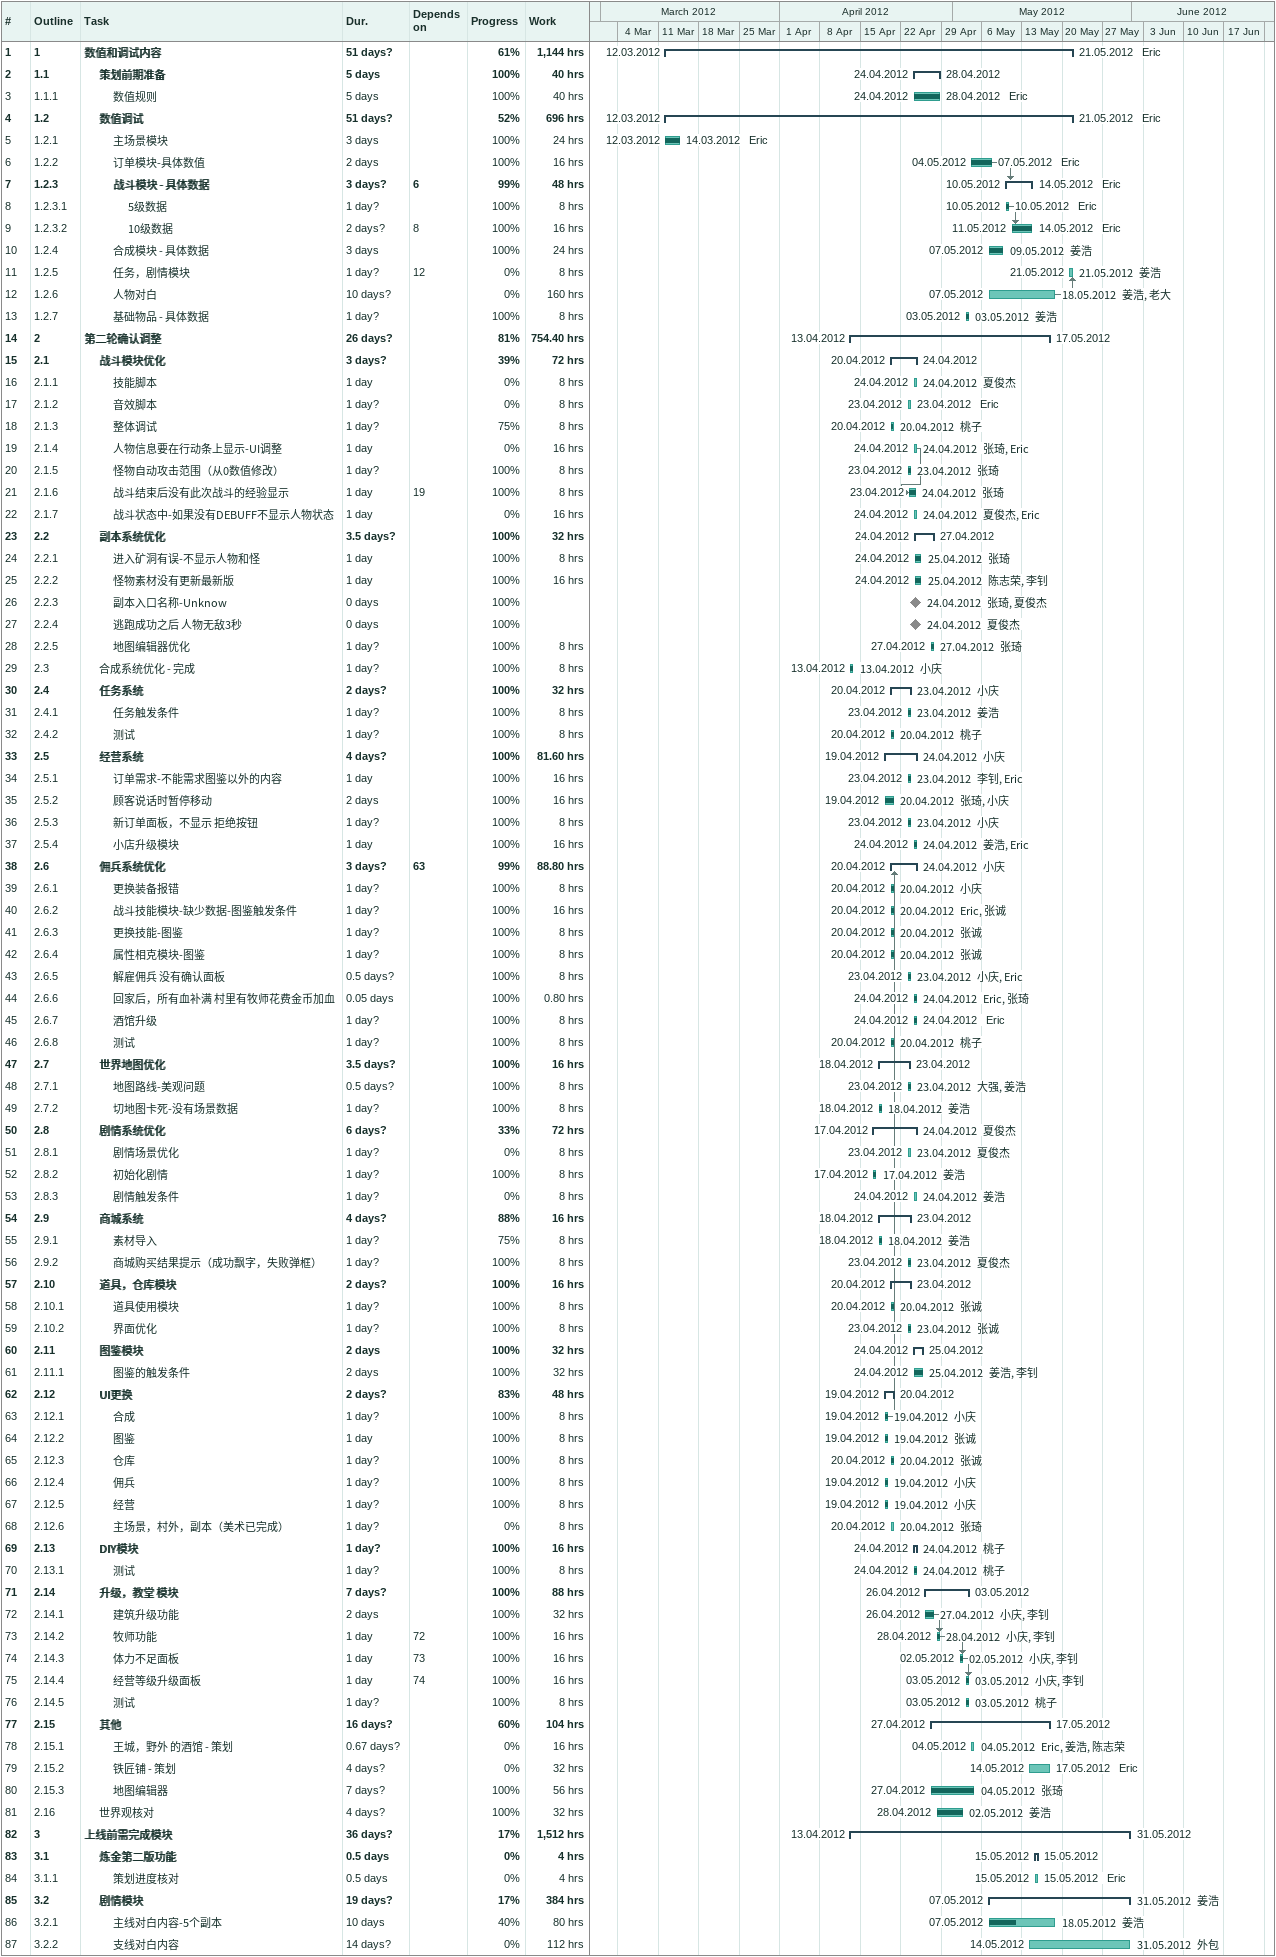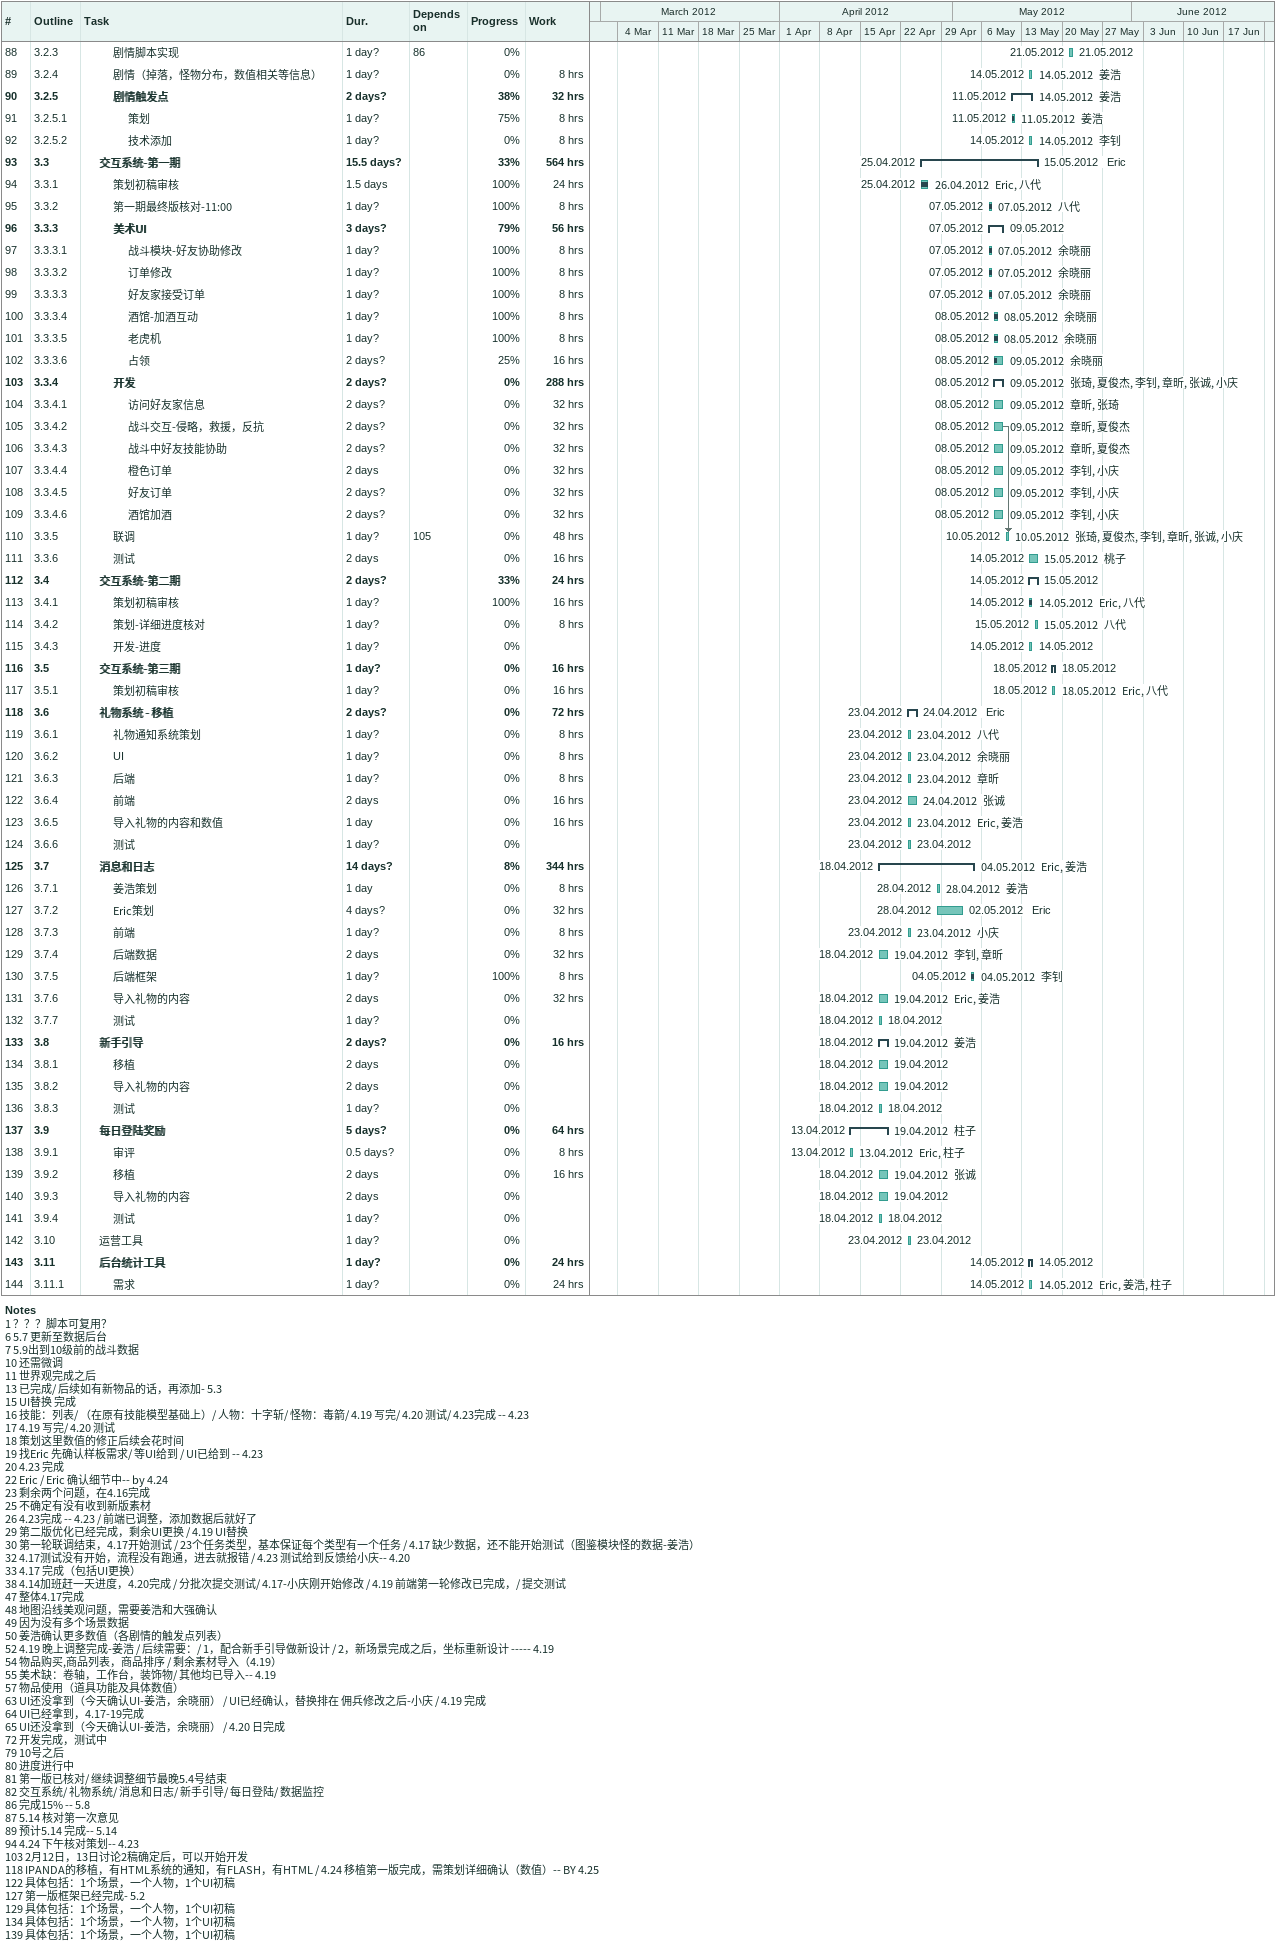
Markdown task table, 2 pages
| ID | WBS | Task | Duration | Start | Finish | Predecessors | Resources | % complete | Work (h) |
|---|---|---|---|---|---|---|---|---|---|
| 1 | 1 | **数值和调试内容** | 51d? | 2012-03-12 | 2012-05-21 |  | Eric | 61 | 1144 |
| 2 | 1.1 | **策划前期准备** | 5d | 2012-04-24 | 2012-04-28 |  |  | 100 | 40 |
| 3 | 1.1.1 | 数值规则 | 5d | 2012-04-24 | 2012-04-28 |  | Eric | 100 | 40 |
| 4 | 1.2 | **数值调试** | 51d? | 2012-03-12 | 2012-05-21 |  | Eric | 52 | 696 |
| 5 | 1.2.1 | 主场景模块 | 3d | 2012-03-12 | 2012-03-14 |  | Eric | 100 | 24 |
| 6 | 1.2.2 | 订单模块-具体数值 | 2d | 2012-05-04 | 2012-05-07 |  | Eric | 100 | 16 |
| 7 | 1.2.3 | **战斗模块 - 具体数据** | 3d? | 2012-05-10 | 2012-05-14 | 6 | Eric | 99 | 48 |
| 8 | 1.2.3.1 | 5级数据 | 1d? | 2012-05-10 | 2012-05-10 |  | Eric | 100 | 8 |
| 9 | 1.2.3.2 | 10级数据 | 2d? | 2012-05-11 | 2012-05-14 | 8 | Eric | 100 | 16 |
| 10 | 1.2.4 | 合成模块 - 具体数据 | 3d | 2012-05-07 | 2012-05-09 |  | 姜浩 | 100 | 24 |
| 11 | 1.2.5 | 任务，剧情模块 | 1d? | 2012-05-21 | 2012-05-21 | 12 | 姜浩 | 0 | 8 |
| 12 | 1.2.6 | 人物对白 | 10d? | 2012-05-07 | 2012-05-18 |  | 姜浩, 老大 | 0 | 160 |
| 13 | 1.2.7 | 基础物品 - 具体数据 | 1d? | 2012-05-03 | 2012-05-03 |  | 姜浩 | 100 | 8 |
| 14 | 2 | **第二轮确认调整** | 26d? | 2012-04-13 | 2012-05-17 |  |  | 81 | 754.40 |
| 15 | 2.1 | **战斗模块优化** | 3d? | 2012-04-20 | 2012-04-24 |  |  | 39 | 72 |
| 16 | 2.1.1 | 技能脚本 | 1d | 2012-04-24 | 2012-04-24 |  | 夏俊杰 | 0 | 8 |
| 17 | 2.1.2 | 音效脚本 | 1d? | 2012-04-23 | 2012-04-23 |  | Eric | 0 | 8 |
| 18 | 2.1.3 | 整体调试 | 1d? | 2012-04-20 | 2012-04-20 |  | 桃子 | 75 | 8 |
| 19 | 2.1.4 | 人物信息要在行动条上显示-UI调整 | 1d | 2012-04-24 | 2012-04-24 |  | 张琦, Eric | 0 | 16 |
| 20 | 2.1.5 | 怪物自动攻击范围（从0数值修改） | 1d? | 2012-04-23 | 2012-04-23 |  | 张琦 | 100 | 8 |
| 21 | 2.1.6 | 战斗结束后没有此次战斗的经验显示 | 1d | 2012-04-23 | 2012-04-24 | 19 | 张琦 | 100 | 8 |
| 22 | 2.1.7 | 战斗状态中-如果没有DEBUFF不显示人物状态 | 1d | 2012-04-24 | 2012-04-24 |  | 夏俊杰, Eric | 0 | 16 |
| 23 | 2.2 | **副本系统优化** | 3.5d? | 2012-04-24 | 2012-04-27 |  |  | 100 | 32 |
| 24 | 2.2.1 | 进入矿洞有误-不显示人物和怪 | 1d | 2012-04-24 | 2012-04-25 |  | 张琦 | 100 | 8 |
| 25 | 2.2.2 | 怪物素材没有更新最新版 | 1d | 2012-04-24 | 2012-04-25 |  | 陈志荣, 李钊 | 100 | 16 |
| 26 | 2.2.3 | 副本入口名称-Unknow | 0d | 2012-04-24 | 2012-04-24 |  | 张琦, 夏俊杰 | 100 |  |
| 27 | 2.2.4 | 逃跑成功之后 人物无敌3秒 | 0d | 2012-04-24 | 2012-04-24 |  | 夏俊杰 | 100 |  |
| 28 | 2.2.5 | 地图编辑器优化 | 1d? | 2012-04-27 | 2012-04-27 |  | 张琦 | 100 | 8 |
| 29 | 2.3 | 合成系统优化 - 完成 | 1d? | 2012-04-13 | 2012-04-13 |  | 小庆 | 100 | 8 |
| 30 | 2.4 | **任务系统** | 2d? | 2012-04-20 | 2012-04-23 |  | 小庆 | 100 | 32 |
| 31 | 2.4.1 | 任务触发条件 | 1d? | 2012-04-23 | 2012-04-23 |  | 姜浩 | 100 | 8 |
| 32 | 2.4.2 | 测试 | 1d? | 2012-04-20 | 2012-04-20 |  | 桃子 | 100 | 8 |
| 33 | 2.5 | **经营系统** | 4d? | 2012-04-19 | 2012-04-24 |  | 小庆 | 100 | 81.60 |
| 34 | 2.5.1 | 订单需求-不能需求图鉴以外的内容 | 1d | 2012-04-23 | 2012-04-23 |  | 李钊, Eric | 100 | 16 |
| 35 | 2.5.2 | 顾客说话时暂停移动 | 2d | 2012-04-19 | 2012-04-20 |  | 张琦, 小庆 | 100 | 16 |
| 36 | 2.5.3 | 新订单面板，不显示 拒绝按钮 | 1d? | 2012-04-23 | 2012-04-23 |  | 小庆 | 100 | 8 |
| 37 | 2.5.4 | 小店升级模块 | 1d | 2012-04-24 | 2012-04-24 |  | 姜浩, Eric | 100 | 16 |
| 38 | 2.6 | **佣兵系统优化** | 3d? | 2012-04-20 | 2012-04-24 | 63 | 小庆 | 99 | 88.80 |
| 39 | 2.6.1 | 更换装备报错 | 1d? | 2012-04-20 | 2012-04-20 |  | 小庆 | 100 | 8 |
| 40 | 2.6.2 | 战斗技能模块-缺少数据-图鉴触发条件 | 1d? | 2012-04-20 | 2012-04-20 |  | Eric, 张诚 | 100 | 16 |
| 41 | 2.6.3 | 更换技能-图鉴 | 1d? | 2012-04-20 | 2012-04-20 |  | 张诚 | 100 | 8 |
| 42 | 2.6.4 | 属性相克模块-图鉴 | 1d? | 2012-04-20 | 2012-04-20 |  | 张诚 | 100 | 8 |
| 43 | 2.6.5 | 解雇佣兵 没有确认面板 | 0.5d? | 2012-04-23 | 2012-04-23 |  | 小庆, Eric | 100 | 8 |
| 44 | 2.6.6 | 回家后，所有血补满 村里有牧师花费金币加血 | 0.05d | 2012-04-24 | 2012-04-24 |  | Eric, 张琦 | 100 | 0.80 |
| 45 | 2.6.7 | 酒馆升级 | 1d? | 2012-04-24 | 2012-04-24 |  | Eric | 100 | 8 |
| 46 | 2.6.8 | 测试 | 1d? | 2012-04-20 | 2012-04-20 |  | 桃子 | 100 | 8 |
| 47 | 2.7 | **世界地图优化** | 3.5d? | 2012-04-18 | 2012-04-23 |  |  | 100 | 16 |
| 48 | 2.7.1 | 地图路线-美观问题 | 0.5d? | 2012-04-23 | 2012-04-23 |  | 大强, 姜浩 | 100 | 8 |
| 49 | 2.7.2 | 切地图卡死-没有场景数据 | 1d? | 2012-04-18 | 2012-04-18 |  | 姜浩 | 100 | 8 |
| 50 | 2.8 | **剧情系统优化** | 6d? | 2012-04-17 | 2012-04-24 |  | 夏俊杰 | 33 | 72 |
| 51 | 2.8.1 | 剧情场景优化 | 1d? | 2012-04-23 | 2012-04-23 |  | 夏俊杰 | 0 | 8 |
| 52 | 2.8.2 | 初始化剧情 | 1d? | 2012-04-17 | 2012-04-17 |  | 姜浩 | 100 | 8 |
| 53 | 2.8.3 | 剧情触发条件 | 1d? | 2012-04-24 | 2012-04-24 |  | 姜浩 | 0 | 8 |
| 54 | 2.9 | **商城系统** | 4d? | 2012-04-18 | 2012-04-23 |  |  | 88 | 16 |
| 55 | 2.9.1 | 素材导入 | 1d? | 2012-04-18 | 2012-04-18 |  | 姜浩 | 75 | 8 |
| 56 | 2.9.2 | 商城购买结果提示（成功飘字，失败弹框） | 1d? | 2012-04-23 | 2012-04-23 |  | 夏俊杰 | 100 | 8 |
| 57 | 2.10 | **道具，仓库模块** | 2d? | 2012-04-20 | 2012-04-23 |  |  | 100 | 16 |
| 58 | 2.10.1 | 道具使用模块 | 1d? | 2012-04-20 | 2012-04-20 |  | 张诚 | 100 | 8 |
| 59 | 2.10.2 | 界面优化 | 1d? | 2012-04-23 | 2012-04-23 |  | 张诚 | 100 | 8 |
| 60 | 2.11 | **图鉴模块** | 2d | 2012-04-24 | 2012-04-25 |  |  | 100 | 32 |
| 61 | 2.11.1 | 图鉴的触发条件 | 2d | 2012-04-24 | 2012-04-25 |  | 姜浩, 李钊 | 100 | 32 |
| 62 | 2.12 | **UI更换** | 2d? | 2012-04-19 | 2012-04-20 |  |  | 83 | 48 |
| 63 | 2.12.1 | 合成 | 1d? | 2012-04-19 | 2012-04-19 |  | 小庆 | 100 | 8 |
| 64 | 2.12.2 | 图鉴 | 1d | 2012-04-19 | 2012-04-19 |  | 张诚 | 100 | 8 |
| 65 | 2.12.3 | 仓库 | 1d? | 2012-04-20 | 2012-04-20 |  | 张诚 | 100 | 8 |
| 66 | 2.12.4 | 佣兵 | 1d? | 2012-04-19 | 2012-04-19 |  | 小庆 | 100 | 8 |
| 67 | 2.12.5 | 经营 | 1d? | 2012-04-19 | 2012-04-19 |  | 小庆 | 100 | 8 |
| 68 | 2.12.6 | 主场景，村外，副本（美术已完成） | 1d? | 2012-04-20 | 2012-04-20 |  | 张琦 | 0 | 8 |
| 69 | 2.13 | **DIY模块** | 1d? | 2012-04-24 | 2012-04-24 |  | 桃子 | 100 | 16 |
| 70 | 2.13.1 | 测试 | 1d? | 2012-04-24 | 2012-04-24 |  | 桃子 | 100 | 8 |
| 71 | 2.14 | **升级，教堂 模块** | 7d? | 2012-04-26 | 2012-05-03 |  |  | 100 | 88 |
| 72 | 2.14.1 | 建筑升级功能 | 2d | 2012-04-26 | 2012-04-27 |  | 小庆, 李钊 | 100 | 32 |
| 73 | 2.14.2 | 牧师功能 | 1d | 2012-04-28 | 2012-04-28 | 72 | 小庆, 李钊 | 100 | 16 |
| 74 | 2.14.3 | 体力不足面板 | 1d | 2012-05-02 | 2012-05-02 | 73 | 小庆, 李钊 | 100 | 16 |
| 75 | 2.14.4 | 经营等级升级面板 | 1d | 2012-05-03 | 2012-05-03 | 74 | 小庆, 李钊 | 100 | 16 |
| 76 | 2.14.5 | 测试 | 1d? | 2012-05-03 | 2012-05-03 |  | 桃子 | 100 | 8 |
| 77 | 2.15 | **其他** | 16d? | 2012-04-27 | 2012-05-17 |  |  | 60 | 104 |
| 78 | 2.15.1 | 王城，野外 的酒馆 - 策划 | 0.67d? | 2012-05-04 | 2012-05-04 |  | Eric, 姜浩, 陈志荣 | 0 | 16 |
| 79 | 2.15.2 | 铁匠铺 - 策划 | 4d? | 2012-05-14 | 2012-05-17 |  | Eric | 0 | 32 |
| 80 | 2.15.3 | 地图编辑器 | 7d? | 2012-04-27 | 2012-05-04 |  | 张琦 | 100 | 56 |
| 81 | 2.16 | 世界观核对 | 4d? | 2012-04-28 | 2012-05-02 |  | 姜浩 | 100 | 32 |
| 82 | 3 | **上线前需完成模块** | 36d? | 2012-04-13 | 2012-05-31 |  |  | 17 | 1512 |
| 83 | 3.1 | **炼金第二版功能** | 0.5d | 2012-05-15 | 2012-05-15 |  |  | 0 | 4 |
| 84 | 3.1.1 | 策划进度核对 | 0.5d | 2012-05-15 | 2012-05-15 |  | Eric | 0 | 4 |
| 85 | 3.2 | **剧情模块** | 19d? | 2012-05-07 | 2012-05-31 |  | 姜浩 | 17 | 384 |
| 86 | 3.2.1 | 主线对白内容-5个副本 | 10d | 2012-05-07 | 2012-05-18 |  | 姜浩 | 40 | 80 |
| 87 | 3.2.2 | 支线对白内容 | 14d? | 2012-05-14 | 2012-05-31 |  | 外包 | 0 | 112 |
| 88 | 3.2.3 | 剧情脚本实现 | 1d? | 2012-05-21 | 2012-05-21 | 86 |  | 0 |  |
| 89 | 3.2.4 | 剧情（掉落，怪物分布，数值相关等信息） | 1d? | 2012-05-14 | 2012-05-14 |  | 姜浩 | 0 | 8 |
| 90 | 3.2.5 | **剧情触发点** | 2d? | 2012-05-11 | 2012-05-14 |  | 姜浩 | 38 | 32 |
| 91 | 3.2.5.1 | 策划 | 1d? | 2012-05-11 | 2012-05-11 |  | 姜浩 | 75 | 8 |
| 92 | 3.2.5.2 | 技术添加 | 1d? | 2012-05-14 | 2012-05-14 |  | 李钊 | 0 | 8 |
| 93 | 3.3 | **交互系统-第一期** | 15.5d? | 2012-04-25 | 2012-05-15 |  | Eric | 33 | 564 |
| 94 | 3.3.1 | 策划初稿审核 | 1.5d | 2012-04-25 | 2012-04-26 |  | Eric, 八代 | 100 | 24 |
| 95 | 3.3.2 | 第一期最终版核对-11:00 | 1d? | 2012-05-07 | 2012-05-07 |  | 八代 | 100 | 8 |
| 96 | 3.3.3 | **美术UI** | 3d? | 2012-05-07 | 2012-05-09 |  |  | 79 | 56 |
| 97 | 3.3.3.1 | 战斗模块-好友协助修改 | 1d? | 2012-05-07 | 2012-05-07 |  | 余晓丽 | 100 | 8 |
| 98 | 3.3.3.2 | 订单修改 | 1d? | 2012-05-07 | 2012-05-07 |  | 余晓丽 | 100 | 8 |
| 99 | 3.3.3.3 | 好友家接受订单 | 1d? | 2012-05-07 | 2012-05-07 |  | 余晓丽 | 100 | 8 |
| 100 | 3.3.3.4 | 酒馆-加酒互动 | 1d? | 2012-05-08 | 2012-05-08 |  | 余晓丽 | 100 | 8 |
| 101 | 3.3.3.5 | 老虎机 | 1d? | 2012-05-08 | 2012-05-08 |  | 余晓丽 | 100 | 8 |
| 102 | 3.3.3.6 | 占领 | 2d? | 2012-05-08 | 2012-05-09 |  | 余晓丽 | 25 | 16 |
| 103 | 3.3.4 | **开发** | 2d? | 2012-05-08 | 2012-05-09 |  | 张琦, 夏俊杰, 李钊, 章昕, 张诚, 小庆 | 0 | 288 |
| 104 | 3.3.4.1 | 访问好友家信息 | 2d? | 2012-05-08 | 2012-05-09 |  | 章昕, 张琦 | 0 | 32 |
| 105 | 3.3.4.2 | 战斗交互-侵略，救援，反抗 | 2d? | 2012-05-08 | 2012-05-09 |  | 章昕, 夏俊杰 | 0 | 32 |
| 106 | 3.3.4.3 | 战斗中好友技能协助 | 2d? | 2012-05-08 | 2012-05-09 |  | 章昕, 夏俊杰 | 0 | 32 |
| 107 | 3.3.4.4 | 橙色订单 | 2d | 2012-05-08 | 2012-05-09 |  | 李钊, 小庆 | 0 | 32 |
| 108 | 3.3.4.5 | 好友订单 | 2d? | 2012-05-08 | 2012-05-09 |  | 李钊, 小庆 | 0 | 32 |
| 109 | 3.3.4.6 | 酒馆加酒 | 2d? | 2012-05-08 | 2012-05-09 |  | 李钊, 小庆 | 0 | 32 |
| 110 | 3.3.5 | 联调 | 1d? | 2012-05-10 | 2012-05-10 | 105 | 张琦, 夏俊杰, 李钊, 章昕, 张诚, 小庆 | 0 | 48 |
| 111 | 3.3.6 | 测试 | 2d | 2012-05-14 | 2012-05-15 |  | 桃子 | 0 | 16 |
| 112 | 3.4 | **交互系统-第二期** | 2d? | 2012-05-14 | 2012-05-15 |  |  | 33 | 24 |
| 113 | 3.4.1 | 策划初稿审核 | 1d? | 2012-05-14 | 2012-05-14 |  | Eric, 八代 | 100 | 16 |
| 114 | 3.4.2 | 策划-详细进度核对 | 1d? | 2012-05-15 | 2012-05-15 |  | 八代 | 0 | 8 |
| 115 | 3.4.3 | 开发-进度 | 1d? | 2012-05-14 | 2012-05-14 |  |  | 0 |  |
| 116 | 3.5 | **交互系统-第三期** | 1d? | 2012-05-18 | 2012-05-18 |  |  | 0 | 16 |
| 117 | 3.5.1 | 策划初稿审核 | 1d? | 2012-05-18 | 2012-05-18 |  | Eric, 八代 | 0 | 16 |
| 118 | 3.6 | **礼物系统 - 移植** | 2d? | 2012-04-23 | 2012-04-24 |  | Eric | 0 | 72 |
| 119 | 3.6.1 | 礼物通知系统策划 | 1d? | 2012-04-23 | 2012-04-23 |  | 八代 | 0 | 8 |
| 120 | 3.6.2 | UI | 1d? | 2012-04-23 | 2012-04-23 |  | 余晓丽 | 0 | 8 |
| 121 | 3.6.3 | 后端 | 1d? | 2012-04-23 | 2012-04-23 |  | 章昕 | 0 | 8 |
| 122 | 3.6.4 | 前端 | 2d | 2012-04-23 | 2012-04-24 |  | 张诚 | 0 | 16 |
| 123 | 3.6.5 | 导入礼物的内容和数值 | 1d | 2012-04-23 | 2012-04-23 |  | Eric, 姜浩 | 0 | 16 |
| 124 | 3.6.6 | 测试 | 1d? | 2012-04-23 | 2012-04-23 |  |  | 0 |  |
| 125 | 3.7 | **消息和日志** | 14d? | 2012-04-18 | 2012-05-04 |  | Eric, 姜浩 | 8 | 344 |
| 126 | 3.7.1 | 姜浩策划 | 1d | 2012-04-28 | 2012-04-28 |  | 姜浩 | 0 | 8 |
| 127 | 3.7.2 | Eric策划 | 4d? | 2012-04-28 | 2012-05-02 |  | Eric | 0 | 32 |
| 128 | 3.7.3 | 前端 | 1d? | 2012-04-23 | 2012-04-23 |  | 小庆 | 0 | 8 |
| 129 | 3.7.4 | 后端数据 | 2d | 2012-04-18 | 2012-04-19 |  | 李钊, 章昕 | 0 | 32 |
| 130 | 3.7.5 | 后端框架 | 1d? | 2012-05-04 | 2012-05-04 |  | 李钊 | 100 | 8 |
| 131 | 3.7.6 | 导入礼物的内容 | 2d | 2012-04-18 | 2012-04-19 |  | Eric, 姜浩 | 0 | 32 |
| 132 | 3.7.7 | 测试 | 1d? | 2012-04-18 | 2012-04-18 |  |  | 0 |  |
| 133 | 3.8 | **新手引导** | 2d? | 2012-04-18 | 2012-04-19 |  | 姜浩 | 0 | 16 |
| 134 | 3.8.1 | 移植 | 2d | 2012-04-18 | 2012-04-19 |  |  | 0 |  |
| 135 | 3.8.2 | 导入礼物的内容 | 2d | 2012-04-18 | 2012-04-19 |  |  | 0 |  |
| 136 | 3.8.3 | 测试 | 1d? | 2012-04-18 | 2012-04-18 |  |  | 0 |  |
| 137 | 3.9 | **每日登陆奖励** | 5d? | 2012-04-13 | 2012-04-19 |  | 柱子 | 0 | 64 |
| 138 | 3.9.1 | 审评 | 0.5d? | 2012-04-13 | 2012-04-13 |  | Eric, 柱子 | 0 | 8 |
| 139 | 3.9.2 | 移植 | 2d | 2012-04-18 | 2012-04-19 |  | 张诚 | 0 | 16 |
| 140 | 3.9.3 | 导入礼物的内容 | 2d | 2012-04-18 | 2012-04-19 |  |  | 0 |  |
| 141 | 3.9.4 | 测试 | 1d? | 2012-04-18 | 2012-04-18 |  |  | 0 |  |
| 142 | 3.10 | 运营工具 | 1d? | 2012-04-23 | 2012-04-23 |  |  | 0 |  |
| 143 | 3.11 | **后台统计工具** | 1d? | 2012-05-14 | 2012-05-14 |  |  | 0 | 24 |
| 144 | 3.11.1 | 需求 | 1d? | 2012-05-14 | 2012-05-14 |  | Eric, 姜浩, 柱子 | 0 | 24 |

Notes
- 1: ？？？脚本可复用？
- 6: 5.7 更新至数据后台
- 7: 5.9出到10级前的战斗数据
- 10: 还需微调
- 11: 世界观完成之后
- 13: 已完成 / 后续如有新物品的话，再添加 - 5.3
- 15: UI替换 完成
- 16: 技能：列表 / （在原有技能模型基础上） / 人物：十字斩 / 怪物：毒箭 / 4.19 写完 / 4.20 测试 / 4.23完成 -- 4.23
- 17: 4.19 写完 / 4.20 测试
- 18: 策划这里数值的修正后续会花时间
- 19: 找Eric 先确认样板需求 / 等UI给到 / UI已给到 -- 4.23
- 20: 4.23 完成
- 22: Eric / Eric 确认细节中 -- by 4.24
- 23: 剩余两个问题，在4.16完成
- 25: 不确定有没有收到新版素材
- 26: 4.23完成 -- 4.23 / 前端已调整，添加数据后就好了
- 29: 第二版优化已经完成，剩余UI更换 / 4.19 UI替换
- 30: 第一轮联调结束，4.17开始测试 / 23个任务类型，基本保证每个类型有一个任务 / 4.17 缺少数据，还不能开始测试（图鉴模块怪的数据-姜浩）
- 32: 4.17测试没有开始，流程没有跑通，进去就报错 / 4.23 测试给到反馈给小庆 -- 4.20
- 33: 4.17 完成（包括UI更换）
- 38: 4.14加班赶一天进度，4.20完成 / 分批次提交测试 / 4.17-小庆刚开始修改 / 4.19 前端第一轮修改已完成， / 提交测试
- 47: 整体4.17完成
- 48: 地图沿线美观问题，需要 姜浩和大强确认
- 49: 因为没有多个场景数据
- 50: 姜浩确认更多数值（各剧情的触发点列表）
- 52: 4.19 晚上调整完成 -姜浩 / 后续需要： / 1，配合新手引导做新设计 / 2，新场景完成之后，坐标重新设计 ----- 4.19
- 54: 物品购买,商品列表，商品排序 / 剩余素材导入（4.19）
- 55: 美术缺：卷轴，工作台，装饰物 / 其他均已导入 -- 4.19
- 57: 物品使用（道具功能及具体数值）
- 63: UI还没拿到（今天确认UI-姜浩，余晓丽） / UI已经确认，替换排在 佣兵修改之后-小庆 / 4.19 完成
- 64: UI已经拿到，4.17-19完成
- 65: UI还没拿到（今天确认UI-姜浩，余晓丽） / 4.20 日完成
- 72: 开发完成，测试中
- 79: 10号之后
- 80: 进度进行中
- 81: 第一版已核对 / 继续调整细节 最晚5.4号结束
- 82: 交互系统 / 礼物系统 / 消息和日志 / 新手引导 / 每日登陆 / 数据监控
- 86: 完成 15% -- 5.8
- 87: 5.14 核对第一次意见
- 89: 预计 5.14 完成 -- 5.14
- 94: 4.24 下午核对策划 -- 4.23
- 103: 2月12日，13日讨论2稿确定后，可以开始开发
- 118: IPANDA的移植，有HTML系统的通知，有FLASH，有HTML / 4.24 移植第一版完成，需策划详细确认（数值） -- BY 4.25
- 122: 具体包括： 1个场景，一个人物，1个UI初稿
- 127: 第一版框架已经完成 - 5.2
- 129: 具体包括： 1个场景，一个人物，1个UI初稿
- 134: 具体包括： 1个场景，一个人物，1个UI初稿
- 139: 具体包括： 1个场景，一个人物，1个UI初稿
